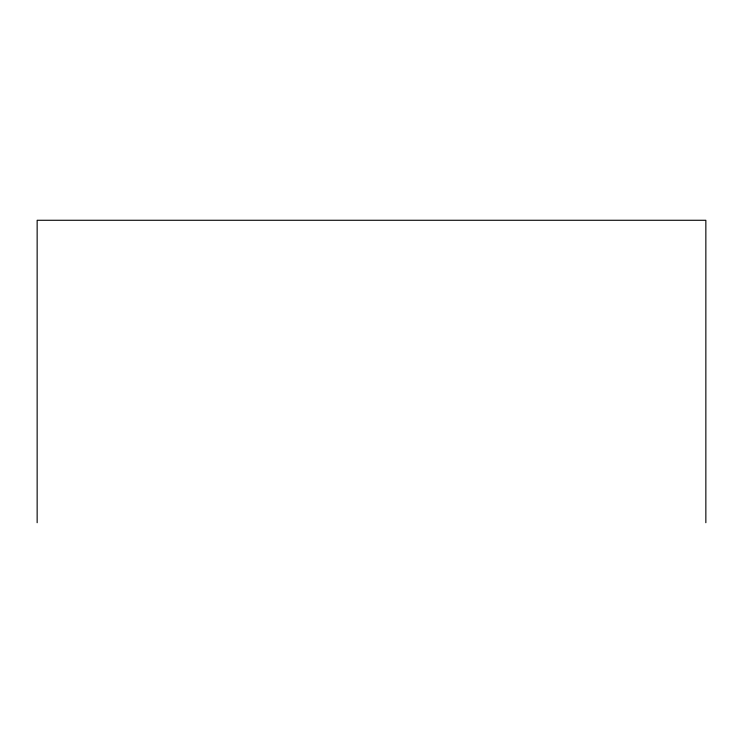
<?xml version="1.0" encoding="UTF-8"?>
<svg xmlns="http://www.w3.org/2000/svg" width="743" height="743" viewBox="0 0 743 743"><rect width="100%" height="100%" fill="white"/><g stroke="black" fill="none" stroke-linecap="round" stroke-linejoin="round"><path stroke-width="1.11" d="M705.85 522.728L705.85 220.272L37.15 220.272L37.15 522.728"/></g></svg>
